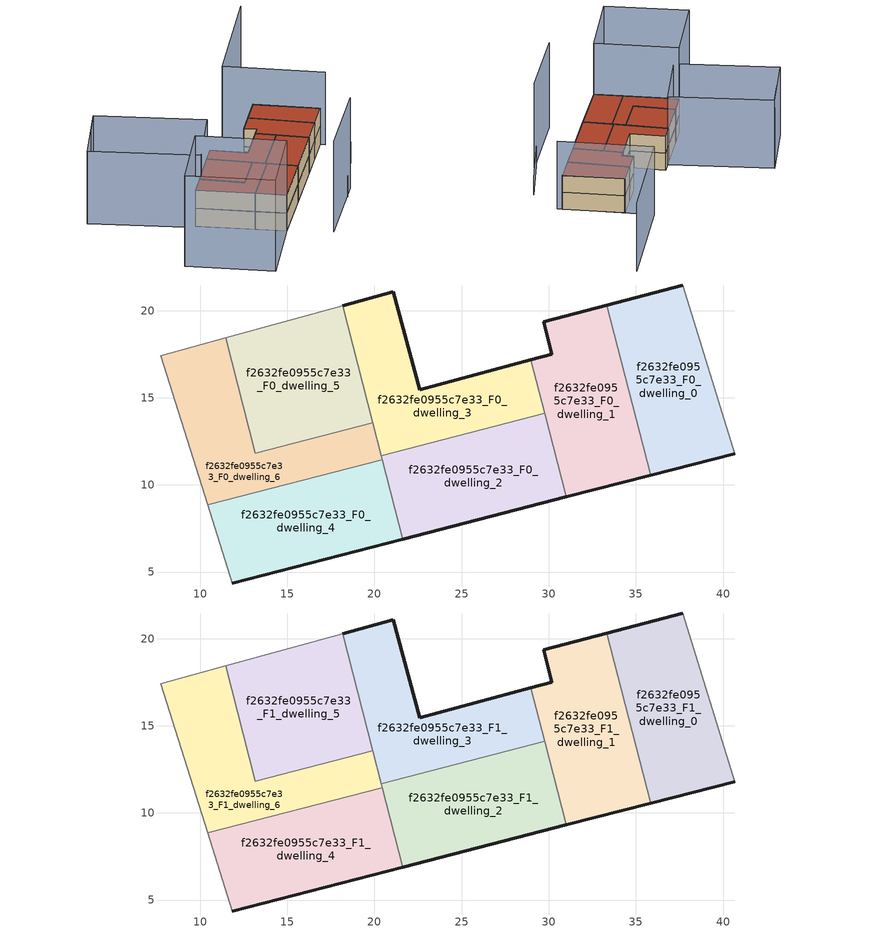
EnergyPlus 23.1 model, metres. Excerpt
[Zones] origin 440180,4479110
f2632fe0955c7e33_F0_dwelling_0
 floor ground (EU_floor_Construction): 40.67,11.8 37.73,21.37 37.69,21.47 33.33,20.32 35.84,10.56 z0
 wall outside (EU_wall_Construction): 40.67,11.8 35.84,10.56 / 33.33,20.32 37.69,21.47 z0:3
 wall to f2632fe0955c7e33_F0_dwelling_1 (EU_wall_Construction): 35.84,10.56 33.33,20.32 z0:3
 wall adiabatic (EU_wall_Construction): 37.69,21.47 37.73,21.37 40.67,11.8 z0:3
f2632fe0955c7e33_F0_dwelling_1
 floor ground (EU_floor_Construction): 35.84,10.56 33.33,20.32 29.7,19.36 30.17,17.49 28.97,17.17 31,9.31 z0
 wall outside (EU_wall_Construction): 35.84,10.56 31,9.31 / 28.97,17.17 30.17,17.49 29.7,19.36 33.33,20.32 z0:3
 wall to f2632fe0955c7e33_F0_dwelling_2 (EU_wall_Construction): 31,9.31 29.76,14.1 z0:3
 wall to f2632fe0955c7e33_F0_dwelling_3 (EU_wall_Construction): 29.76,14.11 28.97,17.17 z0:3
f2632fe0955c7e33_F0_dwelling_2
 floor ground (EU_floor_Construction): 31,9.31 29.76,14.11 20.39,11.69 21.62,6.89 z0
 wall outside (EU_wall_Construction): 31,9.31 21.62,6.89 z0:3
 wall to f2632fe0955c7e33_F0_dwelling_3 (EU_wall_Construction): 20.39,11.69 29.76,14.11 z0:3
 wall to f2632fe0955c7e33_F0_dwelling_4 (EU_wall_Construction): 21.62,6.89 20.45,11.43 z0:3
 wall to f2632fe0955c7e33_F0_dwelling_6 (EU_wall_Construction): 20.45,11.43 20.39,11.69 z0:3
f2632fe0955c7e33_F0_dwelling_3
 floor ground (EU_floor_Construction): 29.76,14.11 28.97,17.17 22.59,15.47 21.08,21.08 18.17,20.29 20.39,11.69 z0
 wall outside (EU_wall_Construction): 18.17,20.29 21.08,21.08 22.59,15.47 28.97,17.17 z0:3
 wall to f2632fe0955c7e33_F0_dwelling_5 (EU_wall_Construction): 19.9,13.56 18.17,20.29 z0:3
 wall to f2632fe0955c7e33_F0_dwelling_6 (EU_wall_Construction): 20.39,11.69 19.9,13.56 z0:3
f2632fe0955c7e33_F0_dwelling_4
 floor ground (EU_floor_Construction): 21.62,6.89 20.45,11.43 10.43,8.85 11.83,4.37 z0
 wall outside (EU_wall_Construction): 21.62,6.89 11.83,4.37 z0:3
 wall adiabatic (EU_wall_Construction): 11.83,4.37 10.43,8.85 z0:3
 wall to f2632fe0955c7e33_F0_dwelling_6 (EU_wall_Construction): 10.43,8.85 20.45,11.43 z0:3
f2632fe0955c7e33_F0_dwelling_5
 floor ground (EU_floor_Construction): 19.9,13.57 18.17,20.29 11.46,18.45 13.16,11.83 z0
 wall to f2632fe0955c7e33_F0_dwelling_6 (EU_wall_Construction): 19.9,13.57 13.16,11.83 11.46,18.45 z0:3
 wall adiabatic (EU_wall_Construction): 11.46,18.45 18.17,20.29 z0:3
f2632fe0955c7e33_F0_dwelling_6
 floor ground (EU_floor_Construction): 20.45,11.43 19.9,13.57 13.16,11.83 11.46,18.45 7.74,17.43 10.43,8.85 z0
 wall adiabatic (EU_wall_Construction): 10.43,8.85 7.74,17.43 11.46,18.45 z0:3
f2632fe0955c7e33_F1_dwelling_0
 floor to f2632fe0955c7e33_F0_dwelling_0 (EU_floor_Construction): 40.67,11.8 37.73,21.37 37.69,21.47 33.33,20.32 35.84,10.56 z3
 wall outside (EU_wall_Construction): 40.67,11.8 35.84,10.56 / 33.33,20.32 37.69,21.47 z3:6
 wall to f2632fe0955c7e33_F1_dwelling_1 (EU_wall_Construction): 35.84,10.56 33.33,20.32 z3:6
 wall adiabatic (EU_wall_Construction): 37.69,21.47 37.73,21.37 40.67,11.8 z3:6
 roof outside (EU_roof_Construction): 37.73,21.37 40.67,11.8 35.84,10.56 33.33,20.32 37.69,21.47 z6
f2632fe0955c7e33_F1_dwelling_1
 floor to f2632fe0955c7e33_F0_dwelling_1 (EU_floor_Construction): 35.84,10.56 33.33,20.32 29.7,19.36 30.17,17.49 28.97,17.17 31,9.31 z3
 wall outside (EU_wall_Construction): 35.84,10.56 31,9.31 / 28.97,17.17 30.17,17.49 29.7,19.36 33.33,20.32 z3:6
 wall to f2632fe0955c7e33_F1_dwelling_2 (EU_wall_Construction): 31,9.31 29.76,14.1 z3:6
 wall to f2632fe0955c7e33_F1_dwelling_3 (EU_wall_Construction): 29.76,14.11 28.97,17.17 z3:6
 roof outside (EU_roof_Construction): 33.33,20.32 35.84,10.56 31,9.31 28.97,17.17 30.17,17.49 29.7,19.36 z6
f2632fe0955c7e33_F1_dwelling_2
 floor to f2632fe0955c7e33_F0_dwelling_2 (EU_floor_Construction): 31,9.31 29.76,14.11 20.39,11.69 21.62,6.89 z3
 wall outside (EU_wall_Construction): 31,9.31 21.62,6.89 z3:6
 wall to f2632fe0955c7e33_F1_dwelling_3 (EU_wall_Construction): 20.39,11.69 29.76,14.11 z3:6
 wall to f2632fe0955c7e33_F1_dwelling_4 (EU_wall_Construction): 21.62,6.89 20.45,11.43 z3:6
 wall to f2632fe0955c7e33_F1_dwelling_6 (EU_wall_Construction): 20.45,11.43 20.39,11.69 z3:6
 roof outside (EU_roof_Construction): 29.76,14.11 31,9.31 21.62,6.89 20.39,11.69 z6
f2632fe0955c7e33_F1_dwelling_3
 floor to f2632fe0955c7e33_F0_dwelling_3 (EU_floor_Construction): 29.76,14.11 28.97,17.17 22.59,15.47 21.08,21.08 18.17,20.29 20.39,11.69 z3
 wall outside (EU_wall_Construction): 18.17,20.29 21.08,21.08 22.59,15.47 28.97,17.17 z3:6
 wall to f2632fe0955c7e33_F1_dwelling_5 (EU_wall_Construction): 19.9,13.56 18.17,20.29 z3:6
 wall to f2632fe0955c7e33_F1_dwelling_6 (EU_wall_Construction): 20.39,11.69 19.9,13.56 z3:6
 roof outside (EU_roof_Construction): 28.97,17.17 29.76,14.11 20.39,11.69 18.17,20.29 21.08,21.08 22.59,15.47 z6
f2632fe0955c7e33_F1_dwelling_4
 floor to f2632fe0955c7e33_F0_dwelling_4 (EU_floor_Construction): 21.62,6.89 20.45,11.43 10.43,8.85 11.83,4.37 z3
 wall outside (EU_wall_Construction): 21.62,6.89 11.83,4.37 z3:6
 wall adiabatic (EU_wall_Construction): 11.83,4.37 10.43,8.85 z3:6
 wall to f2632fe0955c7e33_F1_dwelling_6 (EU_wall_Construction): 10.43,8.85 20.45,11.43 z3:6
 roof outside (EU_roof_Construction): 20.45,11.43 21.62,6.89 11.83,4.37 10.43,8.85 z6
f2632fe0955c7e33_F1_dwelling_5
 floor to f2632fe0955c7e33_F0_dwelling_5 (EU_floor_Construction): 19.9,13.57 18.17,20.29 11.46,18.45 13.16,11.83 z3
 wall to f2632fe0955c7e33_F1_dwelling_6 (EU_wall_Construction): 19.9,13.57 13.16,11.83 11.46,18.45 z3:6
 wall adiabatic (EU_wall_Construction): 11.46,18.45 18.17,20.29 z3:6
 roof outside (EU_roof_Construction): 18.17,20.29 19.9,13.57 13.16,11.83 11.46,18.45 z6
f2632fe0955c7e33_F1_dwelling_6
 floor to f2632fe0955c7e33_F0_dwelling_6 (EU_floor_Construction): 20.45,11.43 19.9,13.57 13.16,11.83 11.46,18.45 7.74,17.43 10.43,8.85 z3
 wall adiabatic (EU_wall_Construction): 10.43,8.85 7.74,17.43 11.46,18.45 z3:6
 roof outside (EU_roof_Construction): 19.9,13.57 20.45,11.43 10.43,8.85 7.74,17.43 11.46,18.45 13.16,11.83 z6
shading: 12.7,36.28 8.56,34.74 / 40.77,11.06 36.39,25.92 / 36.39,25.92 56.04,31.72 / 2.02,32.42 13.25,36.49 / 13.25,36.49 19.02,20.52 / 19.02,20.52 7.79,16.46 / 7.79,16.46 2.02,32.42 z0:12; 14.51,-2.14 28.91,1.65 / 7.74,17.4 11.83,4.37 / 11.83,4.37 -1.03,0.34 / -1.03,0.34 -5.12,13.37 / -5.12,13.37 7.74,17.4 z0:15; 26.2,0.87 37.63,5.53 z0:3
[Building]
EU S2 Campaign: North Axis=0; Terrain=City; Solar Distribution=FullExterior
[Site:Location]
Madrid: Latitude=40.5; Longitude=-3.5; Time Zone=1; Elevation=609
[SizingPeriod:WeatherFileDays]
AnnualSizingPeriod: Begin Month=1; Begin Day of Month=1; End Month=12; End Day of Month=31; Day of Week for Start Day=Monday; Use Weather File Daylight Saving Period=No; Use Weather File Rain and Snow Indicators=No
[MATERIAL]
EU_InternalMass_Material: Roughness=MediumRough; Thickness=0.1; Conductivity=1; Density=1800; Specific Heat=900; Thermal Absorptance=0.9; Solar Absorptance=0.7; Visible Absorptance=0.7
[MATERIAL:NOMASS] Roughness=MediumRough; Thermal Absorptance=0.9; Solar Absorptance=0.7; Visible Absorptance=0.7
Name | Thermal Resistance
EU_wall_NoMass | 0.419739
EU_roof_NoMass | 0.352165
EU_floor_NoMass | 0.608284
[CONSTRUCTION]
EU_wall_Construction: EU_wall_NoMass
EU_roof_Construction: EU_roof_NoMass
EU_floor_Construction: EU_floor_NoMass
EU_InternalMass_Construction: EU_InternalMass_Material
[ZONE] Type=1; Multiplier=1; Ceiling Height=autocalculate; Floor Area=autocalculate; Part of Total Floor Area=Yes
Name | Volume
f2632fe0955c7e33_F0_dwelling_0; f2632fe0955c7e33_F1_dwelling_0; f2632fe0955c7e33_F0_dwelling_3; f2632fe0955c7e33_F1_dwelling_3 | 143.829
f2632fe0955c7e33_F0_dwelling_1; f2632fe0955c7e33_F1_dwelling_1 | 143.842
f2632fe0955c7e33_F0_dwelling_2; f2632fe0955c7e33_F1_dwelling_2 | 143.84
f2632fe0955c7e33_F0_dwelling_4; f2632fe0955c7e33_F1_dwelling_4; f2632fe0955c7e33_F0_dwelling_5; f2632fe0955c7e33_F1_dwelling_5 | 143.828
f2632fe0955c7e33_F0_dwelling_6; f2632fe0955c7e33_F1_dwelling_6 | 143.817
[INTERNALMASS] Construction=EU_InternalMass_Construction
Name | Zone or ZoneList | Surface Area
f2632fe0955c7e33_F0_dwelling_0_EU_InternalMass | f2632fe0955c7e33_F0_dwelling_0 | 47.9429
f2632fe0955c7e33_F0_dwelling_1_EU_InternalMass | f2632fe0955c7e33_F0_dwelling_1 | 47.9474
f2632fe0955c7e33_F0_dwelling_2_EU_InternalMass | f2632fe0955c7e33_F0_dwelling_2 | 47.9463
f2632fe0955c7e33_F0_dwelling_3_EU_InternalMass | f2632fe0955c7e33_F0_dwelling_3 | 47.9441
f2632fe0955c7e33_F0_dwelling_4_EU_InternalMass | f2632fe0955c7e33_F0_dwelling_4 | 47.9455
f2632fe0955c7e33_F0_dwelling_5_EU_InternalMass | f2632fe0955c7e33_F0_dwelling_5 | 47.9429
f2632fe0955c7e33_F0_dwelling_6_EU_InternalMass | f2632fe0955c7e33_F0_dwelling_6 | 47.9388
f2632fe0955c7e33_F1_dwelling_0_EU_InternalMass | f2632fe0955c7e33_F1_dwelling_0 | 47.9429
f2632fe0955c7e33_F1_dwelling_1_EU_InternalMass | f2632fe0955c7e33_F1_dwelling_1 | 47.9474
f2632fe0955c7e33_F1_dwelling_2_EU_InternalMass | f2632fe0955c7e33_F1_dwelling_2 | 47.9463
f2632fe0955c7e33_F1_dwelling_3_EU_InternalMass | f2632fe0955c7e33_F1_dwelling_3 | 47.9441
f2632fe0955c7e33_F1_dwelling_4_EU_InternalMass | f2632fe0955c7e33_F1_dwelling_4 | 47.9455
f2632fe0955c7e33_F1_dwelling_5_EU_InternalMass | f2632fe0955c7e33_F1_dwelling_5 | 47.9429
f2632fe0955c7e33_F1_dwelling_6_EU_InternalMass | f2632fe0955c7e33_F1_dwelling_6 | 47.9388
[OTHEREQUIPMENT] Fuel Type=Electricity; Design Level Calculation Method=Watts/Area; Power per Zone Floor Area=1; Fraction Latent=0; Fraction Radiant=0; Fraction Lost=0; Carbon Dioxide Generation Rate=0; EndUse Subcategory=EU_Step8_InternalGains
Name | Zone or ZoneList or Space or SpaceList | Schedule
EU_Step8_InternalGain_f2632fe0955c7e33_F0_dwelling_0_f000 | f2632fe0955c7e33_F0_dwelling_0 | EU_Step8_GainSchedule_f2632fe0955c7e33_F0_dwelling_0_f000
EU_Step8_InternalGain_f2632fe0955c7e33_F0_dwelling_1_f000 | f2632fe0955c7e33_F0_dwelling_1 | EU_Step8_GainSchedule_f2632fe0955c7e33_F0_dwelling_1_f000
EU_Step8_InternalGain_f2632fe0955c7e33_F0_dwelling_2_f000 | f2632fe0955c7e33_F0_dwelling_2 | EU_Step8_GainSchedule_f2632fe0955c7e33_F0_dwelling_2_f000
EU_Step8_InternalGain_f2632fe0955c7e33_F0_dwelling_3_f000 | f2632fe0955c7e33_F0_dwelling_3 | EU_Step8_GainSchedule_f2632fe0955c7e33_F0_dwelling_3_f000
EU_Step8_InternalGain_f2632fe0955c7e33_F0_dwelling_4_f000 | f2632fe0955c7e33_F0_dwelling_4 | EU_Step8_GainSchedule_f2632fe0955c7e33_F0_dwelling_4_f000
EU_Step8_InternalGain_f2632fe0955c7e33_F0_dwelling_5_f000 | f2632fe0955c7e33_F0_dwelling_5 | EU_Step8_GainSchedule_f2632fe0955c7e33_F0_dwelling_5_f000
EU_Step8_InternalGain_f2632fe0955c7e33_F0_dwelling_6_f000 | f2632fe0955c7e33_F0_dwelling_6 | EU_Step8_GainSchedule_f2632fe0955c7e33_F0_dwelling_6_f000
EU_Step8_InternalGain_f2632fe0955c7e33_F1_dwelling_0_f000 | f2632fe0955c7e33_F1_dwelling_0 | EU_Step8_GainSchedule_f2632fe0955c7e33_F1_dwelling_0_f000
EU_Step8_InternalGain_f2632fe0955c7e33_F1_dwelling_1_f000 | f2632fe0955c7e33_F1_dwelling_1 | EU_Step8_GainSchedule_f2632fe0955c7e33_F1_dwelling_1_f000
EU_Step8_InternalGain_f2632fe0955c7e33_F1_dwelling_2_f000 | f2632fe0955c7e33_F1_dwelling_2 | EU_Step8_GainSchedule_f2632fe0955c7e33_F1_dwelling_2_f000
EU_Step8_InternalGain_f2632fe0955c7e33_F1_dwelling_3_f000 | f2632fe0955c7e33_F1_dwelling_3 | EU_Step8_GainSchedule_f2632fe0955c7e33_F1_dwelling_3_f000
EU_Step8_InternalGain_f2632fe0955c7e33_F1_dwelling_4_f000 | f2632fe0955c7e33_F1_dwelling_4 | EU_Step8_GainSchedule_f2632fe0955c7e33_F1_dwelling_4_f000
EU_Step8_InternalGain_f2632fe0955c7e33_F1_dwelling_5_f000 | f2632fe0955c7e33_F1_dwelling_5 | EU_Step8_GainSchedule_f2632fe0955c7e33_F1_dwelling_5_f000
EU_Step8_InternalGain_f2632fe0955c7e33_F1_dwelling_6_f000 | f2632fe0955c7e33_F1_dwelling_6 | EU_Step8_GainSchedule_f2632fe0955c7e33_F1_dwelling_6_f000
[ZONEVENTILATION:DESIGNFLOWRATE] Schedule=EU_AlwaysOn; Design Flow Rate Calculation Method=AirChanges/Hour; Air Changes per Hour=0.703302; Ventilation Type=Natural; Fan Pressure Rise=0; Fan Total Efficiency=1; Constant Term Coefficient=1; Temperature Term Coefficient=0; Velocity Term Coefficient=0; Velocity Squared Term Coefficient=0; Minimum Indoor Temperature=-100; Maximum Indoor Temperature=100; Delta Temperature=-100; Minimum Outdoor Temperature=-100; Maximum Outdoor Temperature=100; Maximum Wind Speed=40
Name | Zone or ZoneList or Space or SpaceList
EU_ConstantAir_f2632fe0955c7e33_F0_dwelling_0 | f2632fe0955c7e33_F0_dwelling_0
EU_ConstantAir_f2632fe0955c7e33_F0_dwelling_1 | f2632fe0955c7e33_F0_dwelling_1
EU_ConstantAir_f2632fe0955c7e33_F0_dwelling_2 | f2632fe0955c7e33_F0_dwelling_2
EU_ConstantAir_f2632fe0955c7e33_F0_dwelling_3 | f2632fe0955c7e33_F0_dwelling_3
EU_ConstantAir_f2632fe0955c7e33_F0_dwelling_4 | f2632fe0955c7e33_F0_dwelling_4
EU_ConstantAir_f2632fe0955c7e33_F0_dwelling_5 | f2632fe0955c7e33_F0_dwelling_5
EU_ConstantAir_f2632fe0955c7e33_F0_dwelling_6 | f2632fe0955c7e33_F0_dwelling_6
EU_ConstantAir_f2632fe0955c7e33_F1_dwelling_0 | f2632fe0955c7e33_F1_dwelling_0
EU_ConstantAir_f2632fe0955c7e33_F1_dwelling_1 | f2632fe0955c7e33_F1_dwelling_1
EU_ConstantAir_f2632fe0955c7e33_F1_dwelling_2 | f2632fe0955c7e33_F1_dwelling_2
EU_ConstantAir_f2632fe0955c7e33_F1_dwelling_3 | f2632fe0955c7e33_F1_dwelling_3
EU_ConstantAir_f2632fe0955c7e33_F1_dwelling_4 | f2632fe0955c7e33_F1_dwelling_4
EU_ConstantAir_f2632fe0955c7e33_F1_dwelling_5 | f2632fe0955c7e33_F1_dwelling_5
EU_ConstantAir_f2632fe0955c7e33_F1_dwelling_6 | f2632fe0955c7e33_F1_dwelling_6
[HVACTEMPLATE:THERMOSTAT] Constant Heating Setpoint=20; Constant Cooling Setpoint=50
EU_HeatOnly_f2632fe0955c7e33_F0_dwelling_0; EU_HeatOnly_f2632fe0955c7e33_F0_dwelling_1; EU_HeatOnly_f2632fe0955c7e33_F0_dwelling_2; EU_HeatOnly_f2632fe0955c7e33_F0_dwelling_3; EU_HeatOnly_f2632fe0955c7e33_F0_dwelling_4; EU_HeatOnly_f2632fe0955c7e33_F0_dwelling_5; EU_HeatOnly_f2632fe0955c7e33_F0_dwelling_6; EU_HeatOnly_f2632fe0955c7e33_F1_dwelling_0; EU_HeatOnly_f2632fe0955c7e33_F1_dwelling_1; EU_HeatOnly_f2632fe0955c7e33_F1_dwelling_2; EU_HeatOnly_f2632fe0955c7e33_F1_dwelling_3; EU_HeatOnly_f2632fe0955c7e33_F1_dwelling_4; EU_HeatOnly_f2632fe0955c7e33_F1_dwelling_5; EU_HeatOnly_f2632fe0955c7e33_F1_dwelling_6
[HVACTEMPLATE:ZONE:IDEALLOADSAIRSYSTEM] System Availability Schedule=EU_AlwaysOn; Maximum Heating Supply Air Temperature=50; Minimum Cooling Supply Air Temperature=13; Maximum Heating Supply Air Humidity Ratio=0.0156; Minimum Cooling Supply Air Humidity Ratio=0.0077; Heating Limit=NoLimit; Cooling Limit=NoLimit; Heating Availability Schedule=EU_AlwaysOn; Cooling Availability Schedule=EU_CoolingOff; Dehumidification Control Type=ConstantSensibleHeatRatio; Cooling Sensible Heat Ratio=0.7; Dehumidification Setpoint=60; Humidification Control Type=None; Humidification Setpoint=30; Outdoor Air Method=None; Outdoor Air Flow Rate per Person=0.00944; Outdoor Air Flow Rate per Zone Floor Area=0; Outdoor Air Flow Rate per Zone=0; Demand Controlled Ventilation Type=None; Outdoor Air Economizer Type=NoEconomizer; Heat Recovery Type=None; Sensible Heat Recovery Effectiveness=0.7; Latent Heat Recovery Effectiveness=0.65
Name | Template Thermostat
f2632fe0955c7e33_F0_dwelling_0 | EU_HeatOnly_f2632fe0955c7e33_F0_dwelling_0
f2632fe0955c7e33_F0_dwelling_1 | EU_HeatOnly_f2632fe0955c7e33_F0_dwelling_1
f2632fe0955c7e33_F0_dwelling_2 | EU_HeatOnly_f2632fe0955c7e33_F0_dwelling_2
f2632fe0955c7e33_F0_dwelling_3 | EU_HeatOnly_f2632fe0955c7e33_F0_dwelling_3
f2632fe0955c7e33_F0_dwelling_4 | EU_HeatOnly_f2632fe0955c7e33_F0_dwelling_4
f2632fe0955c7e33_F0_dwelling_5 | EU_HeatOnly_f2632fe0955c7e33_F0_dwelling_5
f2632fe0955c7e33_F0_dwelling_6 | EU_HeatOnly_f2632fe0955c7e33_F0_dwelling_6
f2632fe0955c7e33_F1_dwelling_0 | EU_HeatOnly_f2632fe0955c7e33_F1_dwelling_0
f2632fe0955c7e33_F1_dwelling_1 | EU_HeatOnly_f2632fe0955c7e33_F1_dwelling_1
f2632fe0955c7e33_F1_dwelling_2 | EU_HeatOnly_f2632fe0955c7e33_F1_dwelling_2
f2632fe0955c7e33_F1_dwelling_3 | EU_HeatOnly_f2632fe0955c7e33_F1_dwelling_3
f2632fe0955c7e33_F1_dwelling_4 | EU_HeatOnly_f2632fe0955c7e33_F1_dwelling_4
f2632fe0955c7e33_F1_dwelling_5 | EU_HeatOnly_f2632fe0955c7e33_F1_dwelling_5
f2632fe0955c7e33_F1_dwelling_6 | EU_HeatOnly_f2632fe0955c7e33_F1_dwelling_6
[SIZING:ZONE] Zone Cooling Design Supply Air Temperature Input Method=SupplyAirTemperature; Zone Cooling Design Supply Air Temperature=13; Zone Heating Design Supply Air Temperature Input Method=SupplyAirTemperature; Zone Heating Design Supply Air Temperature=50; Zone Cooling Design Supply Air Humidity Ratio=0.008; Zone Heating Design Supply Air Humidity Ratio=0.008; Cooling Design Air Flow Method=DesignDay; Cooling Design Air Flow Rate=0; Cooling Minimum Air Flow per Zone Floor Area=0.000762; Cooling Minimum Air Flow=0; Cooling Minimum Air Flow Fraction=0.2; Heating Design Air Flow Method=DesignDay; Heating Design Air Flow Rate=0; Heating Maximum Air Flow per Zone Floor Area=0.002032; Heating Maximum Air Flow=0.141576; Heating Maximum Air Flow Fraction=0.3; Account for Dedicated Outdoor Air System=No; Dedicated Outdoor Air System Control Strategy=NeutralSupplyAir; Dedicated Outdoor Air Low Setpoint Temperature for Design=autosize; Dedicated Outdoor Air High Setpoint Temperature for Design=autosize; Zone Load Sizing Method=Sensible Load Only No Latent Load; Zone Latent Cooling Design Supply Air Humidity Ratio Input Method=HumidityRatioDifference; Zone Cooling Design Supply Air Humidity Ratio Difference=0.005; Zone Latent Heating Design Supply Air Humidity Ratio Input Method=HumidityRatioDifference; Zone Humidification Design Supply Air Humidity Ratio Difference=0.005
f2632fe0955c7e33_F0_dwelling_0; f2632fe0955c7e33_F0_dwelling_1; f2632fe0955c7e33_F0_dwelling_2; f2632fe0955c7e33_F0_dwelling_3; f2632fe0955c7e33_F0_dwelling_4; f2632fe0955c7e33_F0_dwelling_5; f2632fe0955c7e33_F0_dwelling_6; f2632fe0955c7e33_F1_dwelling_0; f2632fe0955c7e33_F1_dwelling_1; f2632fe0955c7e33_F1_dwelling_2; f2632fe0955c7e33_F1_dwelling_3; f2632fe0955c7e33_F1_dwelling_4; f2632fe0955c7e33_F1_dwelling_5; f2632fe0955c7e33_F1_dwelling_6
[SCHEDULE:CONSTANT]
Name | Hourly Value
EU_AlwaysOn | 1
EU_CoolingOff | 0
[SCHEDULE:FILE] Column Number=1; Rows to Skip at Top=0; Number of Hours of Data=8760; Column Separator=Comma; Interpolate to Timestep=No; Minutes per Item=60; Adjust Schedule for Daylight Savings=Yes
Name | File
EU_Step8_GainSchedule_f2632fe0955c7e33_F0_dwelling_0_f000 | ../../schedules/f2632fe0955c7e33/f2632fe0955c7e33_F0_dwelling_0_f000_gain.csv
EU_Step8_GainSchedule_f2632fe0955c7e33_F0_dwelling_1_f000 | ../../schedules/f2632fe0955c7e33/f2632fe0955c7e33_F0_dwelling_1_f000_gain.csv
EU_Step8_GainSchedule_f2632fe0955c7e33_F0_dwelling_2_f000 | ../../schedules/f2632fe0955c7e33/f2632fe0955c7e33_F0_dwelling_2_f000_gain.csv
EU_Step8_GainSchedule_f2632fe0955c7e33_F0_dwelling_3_f000 | ../../schedules/f2632fe0955c7e33/f2632fe0955c7e33_F0_dwelling_3_f000_gain.csv
EU_Step8_GainSchedule_f2632fe0955c7e33_F0_dwelling_4_f000 | ../../schedules/f2632fe0955c7e33/f2632fe0955c7e33_F0_dwelling_4_f000_gain.csv
EU_Step8_GainSchedule_f2632fe0955c7e33_F0_dwelling_5_f000 | ../../schedules/f2632fe0955c7e33/f2632fe0955c7e33_F0_dwelling_5_f000_gain.csv
EU_Step8_GainSchedule_f2632fe0955c7e33_F0_dwelling_6_f000 | ../../schedules/f2632fe0955c7e33/f2632fe0955c7e33_F0_dwelling_6_f000_gain.csv
EU_Step8_GainSchedule_f2632fe0955c7e33_F1_dwelling_0_f000 | ../../schedules/f2632fe0955c7e33/f2632fe0955c7e33_F1_dwelling_0_f000_gain.csv
EU_Step8_GainSchedule_f2632fe0955c7e33_F1_dwelling_1_f000 | ../../schedules/f2632fe0955c7e33/f2632fe0955c7e33_F1_dwelling_1_f000_gain.csv
EU_Step8_GainSchedule_f2632fe0955c7e33_F1_dwelling_2_f000 | ../../schedules/f2632fe0955c7e33/f2632fe0955c7e33_F1_dwelling_2_f000_gain.csv
EU_Step8_GainSchedule_f2632fe0955c7e33_F1_dwelling_3_f000 | ../../schedules/f2632fe0955c7e33/f2632fe0955c7e33_F1_dwelling_3_f000_gain.csv
EU_Step8_GainSchedule_f2632fe0955c7e33_F1_dwelling_4_f000 | ../../schedules/f2632fe0955c7e33/f2632fe0955c7e33_F1_dwelling_4_f000_gain.csv
EU_Step8_GainSchedule_f2632fe0955c7e33_F1_dwelling_5_f000 | ../../schedules/f2632fe0955c7e33/f2632fe0955c7e33_F1_dwelling_5_f000_gain.csv
EU_Step8_GainSchedule_f2632fe0955c7e33_F1_dwelling_6_f000 | ../../schedules/f2632fe0955c7e33/f2632fe0955c7e33_F1_dwelling_6_f000_gain.csv
